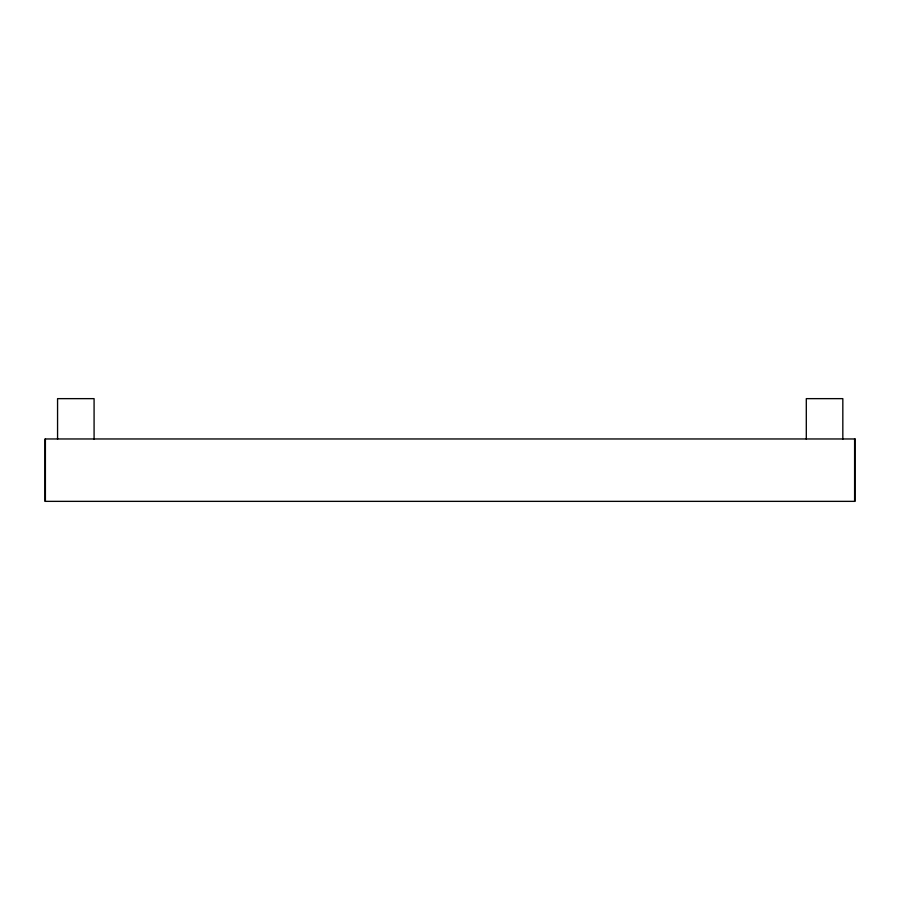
<?xml version="1.0" encoding="UTF-8"?>
<svg xmlns="http://www.w3.org/2000/svg" width="900" height="900" viewBox="0 0 900 900"><rect width="100%" height="100%" fill="white"/><g stroke="black" fill="none" stroke-linecap="round" stroke-linejoin="round"><path stroke-width="1.35" d="M854.606 438.964L854.606 501.356M842.827 439.144L842.827 398.644L806.299 398.644L806.299 439.144M94.084 439.144L94.084 398.644L57.566 398.644L57.566 439.144M45.394 438.964L45.394 501.356M855 438.964L45 438.964L45 501.356L855 501.356L855 438.964"/></g></svg>
